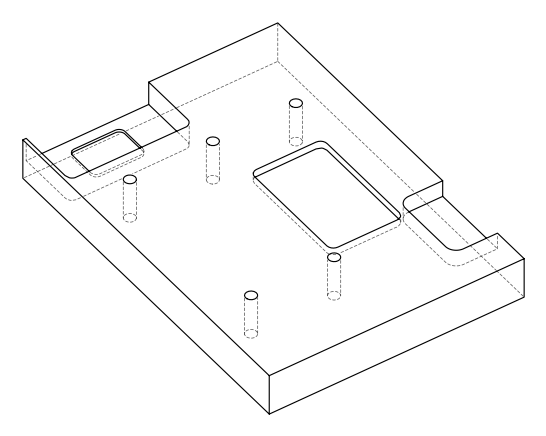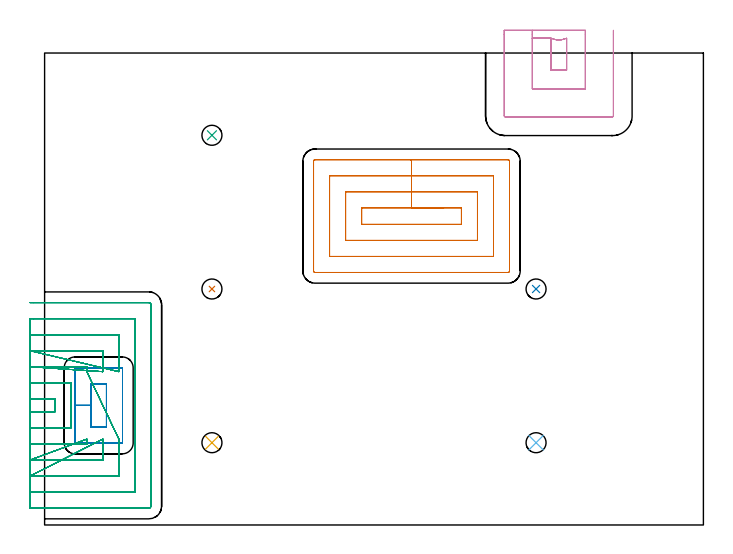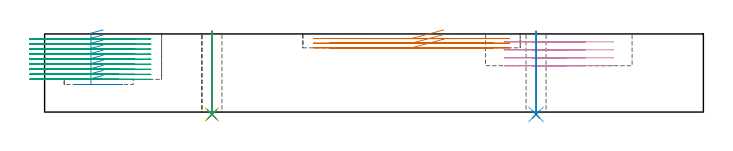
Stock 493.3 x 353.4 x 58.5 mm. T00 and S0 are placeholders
(PLAN: 9 operations, 2 tool changes, 60.2 min)
(1 MILL_RECTANGULAR_POCKET | POCKET_RECTANGULAR_STRAIGHT | NXT0201_012 | Follow Part, ap 4, ae 75% | 8.16 min | 169187 mm3)
(2 MILL_RECTANGULAR_POCKET_1 | POCKET_RECTANGULAR_STRAIGHT_1 | NXT0201_012 | Follow Part, ap 4, ae 75% | 6.78 min | 139685 mm3)
(3 MILL_SLOT | SLOT_PARTIAL_RECTANGULAR | NXT0201_012 | Follow Part, ap 4, ae 75% | 39.42 min | 379460 mm3)
(4 MILL_SLOT_1 | SLOT_PARTIAL_RECTANGULAR_1 | UGT0201_006 | Follow Part, ap 7, ae 75% | 4.59 min | 159181 mm3)
(5 INDEXABLE_INSERT_DRILL_THROUGH_HOLE_FROM_SOLID | STEP1HOLE | NXT0302_001 | 0.25 min | 10325 mm3)
(6 INDEXABLE_INSERT_DRILL_THROUGH_HOLE_FROM_SOLID_1 | STEP1HOLE_1 | NXT0302_001 | 0.25 min | 10278 mm3)
(7 INDEXABLE_INSERT_DRILL_THROUGH_HOLE_FROM_SOLID_2 | STEP1HOLE_2 | NXT0302_001 | 0.25 min | 10320 mm3)
(8 INDEXABLE_INSERT_DRILL_THROUGH_HOLE_FROM_SOLID_3 | STEP1HOLE_3 | NXT0302_001 | 0.25 min | 10296 mm3)
(9 INDEXABLE_INSERT_DRILL_THROUGH_HOLE_FROM_SOLID_4 | STEP1HOLE_4 | NXT0302_001 | 0.25 min | 10291 mm3)
(TOOL NXT0201_012 | ENDMILL 16mm [2P460-1600-NA 1630] | D16 FL38 Z6)
(TOOL UGT0201_006 | End Mill 28 mm | D28 FL25 Z2)
(TOOL NXT0302_001 | Index. Insert Drill 15mm [880-D1500L20-05] | D15 PA176 FL75 Z2)
(OP 1 MILL_RECTANGULAR_POCKET)
G17 G21 G94 G90
T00 M6
G54
G17 G0 G90 X298.884 Y237.5 S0 M3
G43 Z68.5 H1
Z61.5
G94 G1 X274.75 Z55.033 F250.
X237.4 F500.
Y225.1
X312.1
Y237.5
X274.75
Y249.5
X225.4
Y213.1
X324.1
Y249.5
X274.75
Y261.5
X213.4
Y201.1
X336.1
Y261.5
X274.75
Y273.5
X202.5
G3 X201.4 Y272.4 R1.1
G1 Y190.2
G3 X202.5 Y189.1 R1.1
G1 X347.
G3 X348.1 Y190.2 R1.1
G1 Y272.4
G3 X347. Y273.5 R1.1
G1 X274.75
X273.75
G0 X298.884 Y237.5 Z58.033
G1 X274.75 Z51.567 F250.
X237.4 F500.
Y225.1
X312.1
Y237.5
X274.75
Y249.5
X225.4
Y213.1
X324.1
Y249.5
X274.75
Y261.5
X213.4
Y201.1
X336.1
Y261.5
X274.75
Y273.5
X202.5
G3 X201.4 Y272.4 R1.1
G1 Y190.2
G3 X202.5 Y189.1 R1.1
G1 X347.
G3 X348.1 Y190.2 R1.1
G1 Y272.4
G3 X347. Y273.5 R1.1
G1 X274.75
X273.75
G0 X298.884 Y237.5 Z54.567
G1 X274.75 Z48.1 F250.
X237.4 F500.
Y225.1
X312.1
Y237.5
X274.75
Y249.5
X225.4
Y213.1
X324.1
Y249.5
X274.75
Y261.5
X213.4
Y201.1
X336.1
Y261.5
X274.75
Y273.5
X202.5
G3 X201.4 Y272.4 R1.1
G1 Y190.2
G3 X202.5 Y189.1 R1.1
G1 X347.
G3 X348.1 Y190.2 R1.1
G1 Y272.4
G3 X347. Y273.5 R1.1
G1 X274.75
X273.75
G0 Z68.5
M5
M2
(OP 2 MILL_RECTANGULAR_POCKET_1)
G17 G21 G94 G90
T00 M6
G54
G17 G0 G90 X43.791 Y105.8 S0 M3
G43 Z68.5 H1
Z61.5
G94 G1 X34.7 Z59.064 F250.
Y89.55 Z54.71
Y73.3 F500.
X46.3
Y105.8
X34.7
Y89.55
X22.7
Y61.4
X22.705 Y61.345
X22.745 Y61.305
X22.8 Y61.3
X58.2
X58.255 Y61.305
X58.295 Y61.345
X58.3 Y61.4
Y117.7
X58.295 Y117.755
X58.255 Y117.795
X58.2 Y117.8
X22.8
X22.745 Y117.795
X22.705 Y117.755
X22.7 Y117.7
Y89.55
Y88.55
G0 X43.791 Y105.8 Z57.71
G1 X34.7 Z55.274 F250.
Y89.55 Z50.92
Y73.3 F500.
X46.3
Y105.8
X34.7
Y89.55
X22.7
Y61.4
X22.705 Y61.345
X22.745 Y61.305
X22.8 Y61.3
X58.2
X58.255 Y61.305
X58.295 Y61.345
X58.3 Y61.4
Y117.7
X58.295 Y117.755
X58.255 Y117.795
X58.2 Y117.8
X22.8
X22.745 Y117.795
X22.705 Y117.755
X22.7 Y117.7
Y89.55
Y88.55
G0 X43.791 Y105.8 Z53.92
G1 X34.7 Z51.484 F250.
Y89.55 Z47.13
Y73.3 F500.
X46.3
Y105.8
X34.7
Y89.55
X22.7
Y61.4
X22.705 Y61.345
X22.745 Y61.305
X22.8 Y61.3
X58.2
X58.255 Y61.305
X58.295 Y61.345
X58.3 Y61.4
Y117.7
X58.295 Y117.755
X58.255 Y117.795
X58.2 Y117.8
X22.8
X22.745 Y117.795
X22.705 Y117.755
X22.7 Y117.7
Y89.55
Y88.55
G0 X43.791 Y105.8 Z50.13
G1 X34.7 Z47.694 F250.
Y89.55 Z43.34
Y73.3 F500.
X46.3
Y105.8
X34.7
Y89.55
X22.7
Y61.4
X22.705 Y61.345
X22.745 Y61.305
X22.8 Y61.3
X58.2
X58.255 Y61.305
X58.295 Y61.345
X58.3 Y61.4
Y117.7
X58.295 Y117.755
X58.255 Y117.795
X58.2 Y117.8
X22.8
X22.745 Y117.795
X22.705 Y117.755
X22.7 Y117.7
Y89.55
Y88.55
G0 X43.791 Y105.8 Z46.34
G1 X34.7 Z43.904 F250.
Y89.55 Z39.55
Y73.3 F500.
X46.3
Y105.8
X34.7
Y89.55
X22.7
Y61.4
X22.705 Y61.345
X22.745 Y61.305
X22.8 Y61.3
X58.2
X58.255 Y61.305
X58.295 Y61.345
X58.3 Y61.4
Y117.7
X58.295 Y117.755
X58.255 Y117.795
X58.2 Y117.8
X22.8
X22.745 Y117.795
X22.705 Y117.755
X22.7 Y117.7
Y89.55
Y88.55
G0 X43.791 Y105.8 Z42.55
G1 X34.7 Z40.114 F250.
Y89.55 Z35.76
Y73.3 F500.
X46.3
Y105.8
X34.7
Y89.55
X22.7
Y61.4
X22.705 Y61.345
X22.745 Y61.305
X22.8 Y61.3
X58.2
X58.255 Y61.305
X58.295 Y61.345
X58.3 Y61.4
Y117.7
X58.295 Y117.755
X58.255 Y117.795
X58.2 Y117.8
X22.8
X22.745 Y117.795
X22.705 Y117.755
X22.7 Y117.7
Y89.55
Y88.55
G0 X43.791 Y105.8 Z38.76
G1 X34.7 Z36.324 F250.
Y89.55 Z31.97
Y73.3 F500.
X46.3
Y105.8
X34.7
Y89.55
X22.7
Y61.4
X22.705 Y61.345
X22.745 Y61.305
X22.8 Y61.3
X58.2
X58.255 Y61.305
X58.295 Y61.345
X58.3 Y61.4
Y117.7
X58.295 Y117.755
X58.255 Y117.795
X58.2 Y117.8
X22.8
X22.745 Y117.795
X22.705 Y117.755
X22.7 Y117.7
Y89.55
Y88.55
G0 X43.791 Y105.8 Z34.97
G1 X34.7 Z32.534 F250.
Y89.55 Z28.18
Y73.3 F500.
X46.3
Y105.8
X34.7
Y89.55
X22.7
Y61.4
X22.705 Y61.345
X22.745 Y61.305
X22.8 Y61.3
X58.2
X58.255 Y61.305
X58.295 Y61.345
X58.3 Y61.4
Y117.7
X58.295 Y117.755
X58.255 Y117.795
X58.2 Y117.8
X22.8
X22.745 Y117.795
X22.705 Y117.755
X22.7 Y117.7
Y89.55
Y88.55
G0 X43.791 Y105.8 Z31.18
G1 X34.7 Z28.744 F250.
Y89.55 Z24.39
Y73.3 F500.
X46.3
Y105.8
X34.7
Y89.55
X22.7
Y61.4
X22.705 Y61.345
X22.745 Y61.305
X22.8 Y61.3
X58.2
X58.255 Y61.305
X58.295 Y61.345
X58.3 Y61.4
Y117.7
X58.295 Y117.755
X58.255 Y117.795
X58.2 Y117.8
X22.8
X22.745 Y117.795
X22.705 Y117.755
X22.7 Y117.7
Y89.55
Y88.55
G0 X43.791 Y105.8 Z27.39
G1 X34.7 Z24.954 F250.
Y89.55 Z20.6
Y73.3 F500.
X46.3
Y105.8
X34.7
Y89.55
X22.7
Y61.4
X22.705 Y61.345
X22.745 Y61.305
X22.8 Y61.3
X58.2
X58.255 Y61.305
X58.295 Y61.345
X58.3 Y61.4
Y117.7
X58.295 Y117.755
X58.255 Y117.795
X58.2 Y117.8
X22.8
X22.745 Y117.795
X22.705 Y117.755
X22.7 Y117.7
Y89.55
Y88.55
G0 Z68.5
M5
M2
(OP 3 MILL_SLOT)
G17 G21 G94 G90
T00 M6
G54
G17 G0 G90 X-11. Y84.6 S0 M3
G43 Z68.5 H1
Z54.722
G94 G1 X-8. F250.
X7.6 F500.
Y94.5
X-8.
X-11. F250.
Y72.6
X-8.
X19.6 F500.
Y106.5
X-8.
X-11. F250.
Y60.6
X-8.
X31.6 F500.
Y61.3
Y64.3 F250.
X-11. Y48.6 F500.
X-8. F250.
X43.6 F500.
Y61.3
Y64.3 F250.
X-11. Y36.6 F500.
X-8. F250.
X55.6 F500.
Y61.3
Y64.3 F250.
X31.6 Y114.8 F500.
Y117.8 F250.
Y118.5 F500.
X-8.
X-11. F250.
X43.6 Y114.8 F500.
Y117.8 F250.
Y130.5 F500.
X-8.
X-11. F250.
X55.6 Y114.8 F500.
Y117.8 F250.
Y142.5 F500.
X-8.
X-11. F250.
Y24.6
X-8.
X67.6 F500.
Y154.5
X-8.
X-11. F250.
Y12.6
X-8.
X78.1 F500.
G3 X79.6 Y14.1 R1.5
G1 Y165.
G3 X78.1 Y166.5 R1.5
G1 X-8.
X-11. F250.
G0 Y84.6 Z50.944
G1 X-8.
X7.6 F500.
Y94.5
X-8.
X-11. F250.
Y72.6
X-8.
X19.6 F500.
Y106.5
X-8.
X-11. F250.
Y60.6
X-8.
X31.6 F500.
Y61.3
Y64.3 F250.
X-11. Y48.6 F500.
X-8. F250.
X43.6 F500.
Y61.3
Y64.3 F250.
X-11. Y36.6 F500.
X-8. F250.
X55.6 F500.
Y61.3
Y64.3 F250.
X31.6 Y114.8 F500.
Y117.8 F250.
Y118.5 F500.
X-8.
X-11. F250.
X43.6 Y114.8 F500.
Y117.8 F250.
Y130.5 F500.
X-8.
X-11. F250.
X55.6 Y114.8 F500.
Y117.8 F250.
Y142.5 F500.
X-8.
X-11. F250.
Y24.6
X-8.
X67.6 F500.
Y154.5
X-8.
X-11. F250.
Y12.6
X-8.
X78.1 F500.
G3 X79.6 Y14.1 R1.5
G1 Y165.
G3 X78.1 Y166.5 R1.5
G1 X-8.
X-11. F250.
G0 Y84.6 Z47.167
G1 X-8.
X7.6 F500.
Y94.5
X-8.
X-11. F250.
Y72.6
X-8.
X19.6 F500.
Y106.5
X-8.
X-11. F250.
Y60.6
X-8.
X31.6 F500.
Y61.3
Y64.3 F250.
X-11. Y48.6 F500.
X-8. F250.
X43.6 F500.
Y61.3
Y64.3 F250.
X-11. Y36.6 F500.
X-8. F250.
X55.6 F500.
Y61.3
Y64.3 F250.
X31.6 Y114.8 F500.
Y117.8 F250.
Y118.5 F500.
X-8.
X-11. F250.
X43.6 Y114.8 F500.
Y117.8 F250.
Y130.5 F500.
X-8.
X-11. F250.
X55.6 Y114.8 F500.
Y117.8 F250.
Y142.5 F500.
X-8.
X-11. F250.
Y24.6
X-8.
X67.6 F500.
Y154.5
X-8.
X-11. F250.
Y12.6
X-8.
X78.1 F500.
G3 X79.6 Y14.1 R1.5
G1 Y165.
G3 X78.1 Y166.5 R1.5
G1 X-8.
X-11. F250.
G0 Y84.6 Z43.389
G1 X-8.
X7.6 F500.
Y94.5
X-8.
X-11. F250.
Y72.6
X-8.
X19.6 F500.
Y106.5
X-8.
X-11. F250.
Y60.6
X-8.
X31.6 F500.
Y61.3
Y64.3 F250.
X-11. Y48.6 F500.
X-8. F250.
X43.6 F500.
Y61.3
Y64.3 F250.
X-11. Y36.6 F500.
X-8. F250.
X55.6 F500.
Y61.3
Y64.3 F250.
X31.6 Y114.8 F500.
Y117.8 F250.
Y118.5 F500.
X-8.
X-11. F250.
X43.6 Y114.8 F500.
Y117.8 F250.
Y130.5 F500.
X-8.
X-11. F250.
X55.6 Y114.8 F500.
Y117.8 F250.
Y142.5 F500.
X-8.
X-11. F250.
Y24.6
X-8.
X67.6 F500.
Y154.5
X-8.
X-11. F250.
Y12.6
X-8.
X78.1 F500.
G3 X79.6 Y14.1 R1.5
G1 Y165.
G3 X78.1 Y166.5 R1.5
G1 X-8.
X-11. F250.
G0 Y84.6 Z39.611
G1 X-8.
X7.6 F500.
Y94.5
X-8.
X-11. F250.
Y72.6
X-8.
X19.6 F500.
Y106.5
X-8.
X-11. F250.
Y60.6
X-8.
X31.6 F500.
Y61.3
Y64.3 F250.
X-11. Y48.6 F500.
X-8. F250.
X43.6 F500.
Y61.3
Y64.3 F250.
X-11. Y36.6 F500.
X-8. F250.
X55.6 F500.
Y61.3
Y64.3 F250.
X31.6 Y114.8 F500.
Y117.8 F250.
Y118.5 F500.
X-8.
X-11. F250.
X43.6 Y114.8 F500.
Y117.8 F250.
Y130.5 F500.
X-8.
X-11. F250.
X55.6 Y114.8 F500.
Y117.8 F250.
Y142.5 F500.
X-8.
X-11. F250.
Y24.6
X-8.
X67.6 F500.
Y154.5
X-8.
X-11. F250.
Y12.6
X-8.
X78.1 F500.
G3 X79.6 Y14.1 R1.5
G1 Y165.
G3 X78.1 Y166.5 R1.5
G1 X-8.
X-11. F250.
G0 Y84.6 Z35.833
G1 X-8.
X7.6 F500.
Y94.5
X-8.
X-11. F250.
Y72.6
X-8.
X19.6 F500.
Y106.5
X-8.
X-11. F250.
Y60.6
X-8.
X31.6 F500.
Y61.3
Y64.3 F250.
X-11. Y48.6 F500.
X-8. F250.
X43.6 F500.
Y61.3
Y64.3 F250.
X-11. Y36.6 F500.
X-8. F250.
X55.6 F500.
Y61.3
Y64.3 F250.
X31.6 Y114.8 F500.
Y117.8 F250.
Y118.5 F500.
X-8.
X-11. F250.
X43.6 Y114.8 F500.
Y117.8 F250.
Y130.5 F500.
X-8.
X-11. F250.
X55.6 Y114.8 F500.
Y117.8 F250.
Y142.5 F500.
X-8.
X-11. F250.
Y24.6
X-8.
X67.6 F500.
Y154.5
X-8.
X-11. F250.
Y12.6
X-8.
X78.1 F500.
G3 X79.6 Y14.1 R1.5
G1 Y165.
G3 X78.1 Y166.5 R1.5
G1 X-8.
X-11. F250.
G0 Y84.6 Z32.056
G1 X-8.
X7.6 F500.
Y94.5
X-8.
X-11. F250.
Y72.6
X-8.
X19.6 F500.
Y106.5
X-8.
X-11. F250.
Y60.6
X-8.
X31.6 F500.
Y61.3
Y64.3 F250.
X-11. Y48.6 F500.
X-8. F250.
X43.6 F500.
Y61.3
Y64.3 F250.
X-11. Y36.6 F500.
X-8. F250.
X55.6 F500.
Y61.3
Y64.3 F250.
X31.6 Y114.8 F500.
Y117.8 F250.
Y118.5 F500.
X-8.
X-11. F250.
X43.6 Y114.8 F500.
Y117.8 F250.
Y130.5 F500.
X-8.
X-11. F250.
X55.6 Y114.8 F500.
Y117.8 F250.
Y142.5 F500.
X-8.
X-11. F250.
Y24.6
X-8.
X67.6 F500.
Y154.5
X-8.
X-11. F250.
Y12.6
X-8.
X78.1 F500.
G3 X79.6 Y14.1 R1.5
G1 Y165.
G3 X78.1 Y166.5 R1.5
G1 X-8.
X-11. F250.
G0 Y84.6 Z28.278
G1 X-8.
X7.6 F500.
Y94.5
X-8.
X-11. F250.
Y72.6
X-8.
X19.6 F500.
Y106.5
X-8.
X-11. F250.
Y60.6
X-8.
X31.6 F500.
Y61.3
Y64.3 F250.
X-11. Y48.6 F500.
X-8. F250.
X43.6 F500.
Y61.3
Y64.3 F250.
X-11. Y36.6 F500.
X-8. F250.
X55.6 F500.
Y61.3
Y64.3 F250.
X31.6 Y114.8 F500.
Y117.8 F250.
Y118.5 F500.
X-8.
X-11. F250.
X43.6 Y114.8 F500.
Y117.8 F250.
Y130.5 F500.
X-8.
X-11. F250.
X55.6 Y114.8 F500.
Y117.8 F250.
Y142.5 F500.
X-8.
X-11. F250.
Y24.6
X-8.
X67.6 F500.
Y154.5
X-8.
X-11. F250.
Y12.6
X-8.
X78.1 F500.
G3 X79.6 Y14.1 R1.5
G1 Y165.
G3 X78.1 Y166.5 R1.5
G1 X-8.
X-11. F250.
G0 Y84.6 Z24.5
G1 X-8.
X7.6 F500.
Y94.5
X-8.
X-11. F250.
Y72.6
X-8.
X19.6 F500.
Y106.5
X-8.
X-11. F250.
Y60.6
X-8.
X31.6 F500.
Y61.3
Y64.3 F250.
X-11. Y48.6 F500.
X-8. F250.
X43.6 F500.
Y61.3
Y64.3 F250.
X-11. Y36.6 F500.
X-8. F250.
X55.6 F500.
Y61.3
Y64.3 F250.
X31.6 Y114.8 F500.
Y117.8 F250.
Y118.5 F500.
X-8.
X-11. F250.
X43.6 Y114.8 F500.
Y117.8 F250.
Y130.5 F500.
X-8.
X-11. F250.
X55.6 Y114.8 F500.
Y117.8 F250.
Y142.5 F500.
X-8.
X-11. F250.
Y24.6
X-8.
X67.6 F500.
Y154.5
X-8.
X-11. F250.
Y12.6
X-8.
X78.1 F500.
G3 X79.6 Y14.1 R1.5
G1 Y165.
G3 X78.1 Y166.5 R1.5
G1 X-8.
X-11. F250.
G0 Z68.5
M5
M2
(OP 4 MILL_SLOT_1)
G17 G21 G94 G90
T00 M6
G54
G17 G0 G90 X365.2 Y370.4 S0 M3
G43 Z68.5 H0
Z52.55
G94 G1 Y367.4 F250.
Y364.442 F500.
X379.2
G3 X390.9 Y364.442 R14.
G1 Y340.6
X379.2
Y364.442
X365.2
Y326.6
X404.9
Y367.4
Y370.4 F250.
X344.2
Y367.4
Y306.3 F500.
G3 X344.9 Y305.6 R0.7
G1 X425.2
G3 X425.9 Y306.3 R0.7
G1 Y367.4
Y370.4 F250.
G0 X365.2 Z46.6
G1 Y367.4
Y364.442 F500.
X379.2
G3 X390.9 Y364.442 R14.
G1 Y340.6
X379.2
Y364.442
X365.2
Y326.6
X404.9
Y367.4
Y370.4 F250.
X344.2
Y367.4
Y306.3 F500.
G3 X344.9 Y305.6 R0.7
G1 X425.2
G3 X425.9 Y306.3 R0.7
G1 Y367.4
Y370.4 F250.
G0 X365.2 Z40.65
G1 Y367.4
Y364.442 F500.
X379.2
G3 X390.9 Y364.442 R14.
G1 Y340.6
X379.2
Y364.442
X365.2
Y326.6
X404.9
Y367.4
Y370.4 F250.
X344.2
Y367.4
Y306.3 F500.
G3 X344.9 Y305.6 R0.7
G1 X425.2
G3 X425.9 Y306.3 R0.7
G1 Y367.4
Y370.4 F250.
G0 X365.2 Z34.7
G1 Y367.4
Y364.442 F500.
X379.2
G3 X390.9 Y364.442 R14.
G1 Y340.6
X379.2
Y364.442
X365.2
Y326.6
X404.9
Y367.4
Y370.4 F250.
X344.2
Y367.4
Y306.3 F500.
G3 X344.9 Y305.6 R0.7
G1 X425.2
G3 X425.9 Y306.3 R0.7
G1 Y367.4
Y370.4 F250.
G0 Z68.5
M5
M2
(OP 5 INDEXABLE_INSERT_DRILL_THROUGH_HOLE_FROM_SOLID)
G17 G21 G94 G90
T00 M6
G54
G17 G0 G90 X125.3 Y61.6 S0 M3
G43 Z68.5 H1
G94 G81 G98 Z-1.762 F250. R60.5
G80
M5
M2
(OP 6 INDEXABLE_INSERT_DRILL_THROUGH_HOLE_FROM_SOLID_1)
G17 G21 G94 G90
T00 M6
G54
G17 G0 G90 X368. Y61.6 S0 M3
G43 Z68.5 H1
G94 G81 G98 Z-1.762 F250. R60.5
G80
M5
M2
(OP 7 INDEXABLE_INSERT_DRILL_THROUGH_HOLE_FROM_SOLID_2)
G17 G21 G94 G90
T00 M6
G54
G17 G0 G90 X125.3 Y176.7 S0 M3
G43 Z68.5 H1
G94 G81 G98 Z-1.762 F250. R60.5
G80
M5
M2
(OP 8 INDEXABLE_INSERT_DRILL_THROUGH_HOLE_FROM_SOLID_3)
G17 G21 G94 G90
T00 M6
G54
G17 G0 G90 X368. Y176.7 S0 M3
G43 Z68.5 H1
G94 G81 G98 Z-1.762 F250. R60.5
G80
M5
M2
(OP 9 INDEXABLE_INSERT_DRILL_THROUGH_HOLE_FROM_SOLID_4)
G17 G21 G94 G90
T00 M6
G54
G17 G0 G90 X125.3 Y291.8 S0 M3
G43 Z68.5 H1
G94 G81 G98 Z-1.762 F250. R60.5
G80
M5
M2
